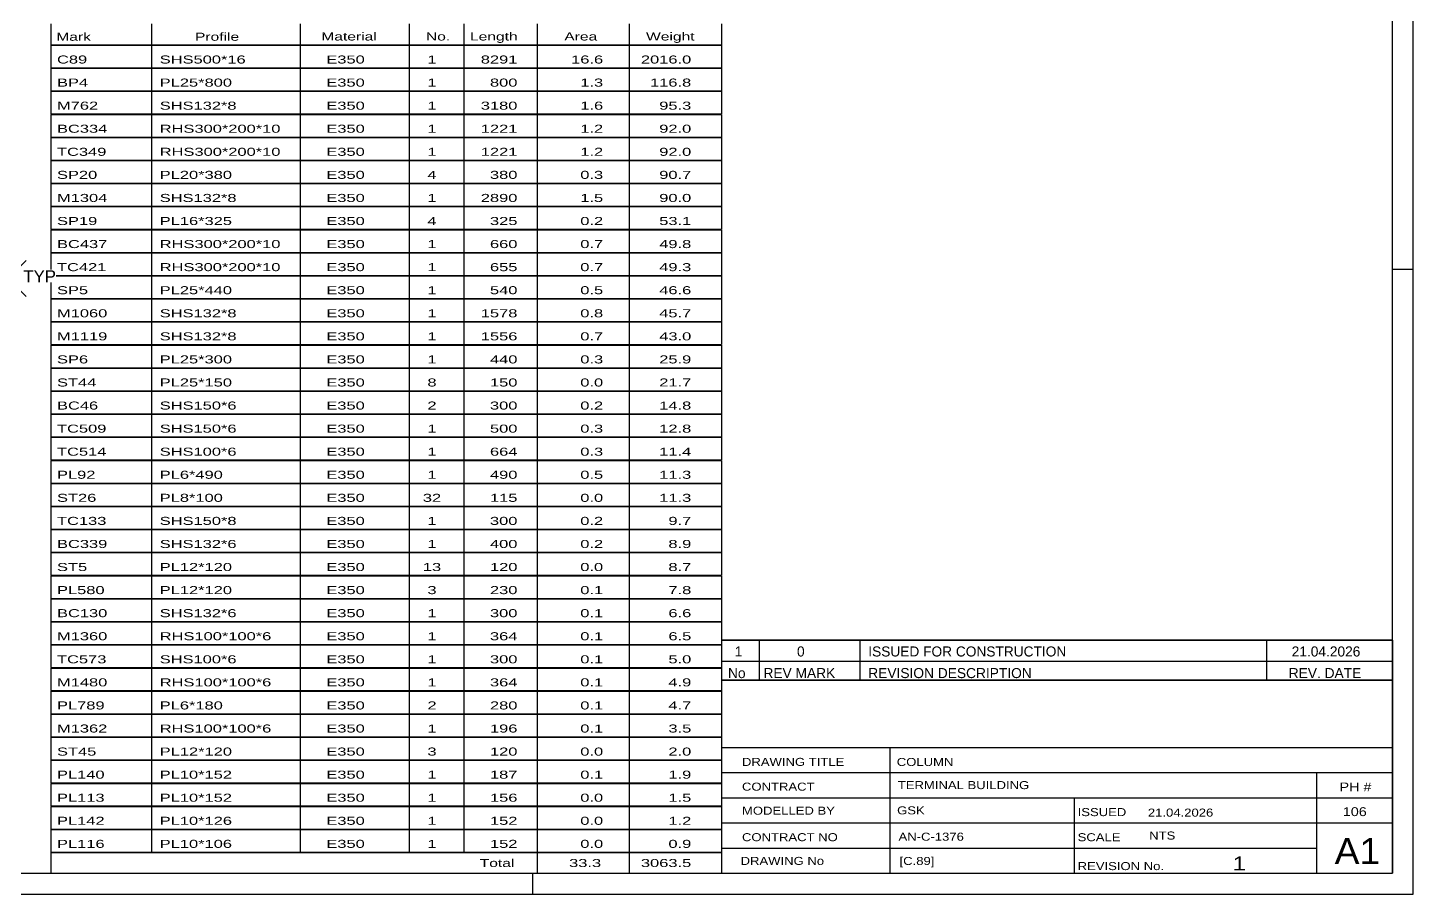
# Model space of a CAD drawing. Header units: millimetres. Extents: x -370 to 471, y -230 to 364.
# Drawn here: x 140.8 to 471.3, y -230.2 to -23.6 of the extents above; entities that cross this region are included whole.
import ezdxf

# ---------------------------------------------------------------- set-up
doc = ezdxf.new("R2010")
doc.units = ezdxf.units.MM
doc.styles.add('Arial', font='ARIAL.TTF', dxfattribs={"height": 0.2})
doc.styles.add('Arial Narrow', font='ARIALN.TTF', dxfattribs={"height": 0.2})

# ---------------------------------------------------------------- blocks, each defined once
blk = doc.blocks.new('Unknown-284936230-1132')
at = {"color": 5, "linetype": 'Continuous'}
for p, q in [((471.3, -230.21), (471.3, 363.79)), ((466.3, -225.21), (466.3, 358.79)), ((471.3, -81.21), (466.3, -81.21)), ((-364.7, -225.21), (466.3, -225.21)), ((261.3, -230.21), (261.3, -225.21)), ((-369.7, -230.21), (471.3, -230.21))]:
    blk.add_line(p, q, dxfattribs=at)
blk = doc.blocks.new('Unknown-284936230-34409')
at = {"color": 7, "linetype": 'Continuous'}
for p, q in [((306.3, -179.16), (306.3, -225.21)), ((306.3, -179.16), (466.3, -179.16)), ((466.3, -179.21), (466.3, -225.21)), ((306.3, -195.21), (466.3, -195.21)), ((346.44, -195.21), (346.44, -225.21)), ((306.3, -201.21), (466.3, -201.21)), ((448.3, -225.16), (448.3, -201.16)), ((306.3, -207.21), (466.3, -207.21)), ((390.44, -207.21), (390.44, -225.21)), ((306.3, -213.21), (466.3, -213.21)), ((306.3, -219.21), (448.3, -219.21)), ((306.3, -225.21), (466.3, -225.21))]:
    blk.add_line(p, q, dxfattribs=at)
at = {"color": 7, "style": 'Arial Narrow'}
for s, height, width, p in [('DRAWING TITLE', 1.9089, 1.425378, (311.18, -199.6)), ('COLUMN', 1.909, 1.425378, (348.1, -199.62)), ('CONTRACT', 1.909, 1.425378, (311.18, -205.5)), ('TERMINAL BUILDING', 1.9089, 1.425378, (348.35, -205.13)), ('MODELLED BY', 1.9089, 1.425378, (311.18, -211.23)), ('GSK', 1.909, 1.425378, (348.18, -211.16)), ('ISSUED', 1.909, 1.425378, (391.24, -211.57)), ('21.04.2026', 1.909, 1.425378, (407.99, -211.69)), ('CONTRACT NO', 1.9089, 1.425378, (311.18, -217.55)), ('AN-C-1376', 1.909, 1.425378, (348.52, -217.43)), ('SCALE', 1.909, 1.425378, (391.24, -217.56)), ('A1', 6.204, 1.25, (452.54, -223.01)), ('DRAWING No', 1.909, 1.425378, (310.85, -223.21)), ('[C.89]', 1.909, 1.425378, (348.76, -223.22)), ('1', 3.34, 1.5, (428.21, -224.53)), ('REVISION No.', 1.9089, 1.425378, (391.24, -224.44))]:
    blk.add_text(s, height=height, dxfattribs=dict(at, width=width)).set_placement(p)
at = {"color": 7, "linetype": 'Continuous', "style": 'Arial Narrow'}
for s, height, width, p in [('PH #', 2.1, 1.42538, (453.7, -205.66)), ('106', 2.1, 1.42538, (454.48, -211.56)), ('NTS', 1.909, 1.425378, (408.3, -217.16))]:
    blk.add_text(s, height=height, dxfattribs=dict(at, width=width)).set_placement(p)
blk = doc.blocks.new('Unknown-284936230-34410')
at = {"color": 7, "linetype": 'Continuous'}
for p, q in [((146.3, -22.71), (146.3, -27.71)), ((170.3, -22.71), (170.3, -27.71)), ((205.8, -22.71), (205.8, -27.71)), ((231.8, -22.71), (231.8, -27.71)), ((244.8, -22.71), (244.8, -27.71)), ((262.3, -22.71), (262.3, -27.71)), ((284.3, -22.71), (284.3, -27.71)), ((306.3, -22.71), (306.3, -27.71)), ((146.3, -27.71), (306.3, -27.71)), ((146.3, -27.76), (146.3, -33.16)), ((146.3, -27.76), (306.3, -27.76)), ((170.3, -27.71), (170.3, -33.21)), ((205.8, -27.71), (205.8, -33.21)), ((231.8, -27.71), (231.8, -33.21)), ((244.8, -27.71), (244.8, -33.21)), ((262.3, -27.71), (262.3, -33.21)), ((284.3, -27.71), (284.3, -33.21)), ((306.3, -27.76), (306.3, -33.16)), ((146.3, -33.16), (306.3, -33.16)), ((146.3, -33.26), (146.3, -38.66)), ((146.3, -33.26), (306.3, -33.26)), ((170.3, -33.21), (170.3, -38.71)), ((205.8, -33.21), (205.8, -38.71)), ((231.8, -33.21), (231.8, -38.71)), ((244.8, -33.21), (244.8, -38.71)), ((262.3, -33.21), (262.3, -38.71)), ((284.3, -33.21), (284.3, -38.71)), ((306.3, -33.26), (306.3, -38.66)), ((146.3, -38.66), (306.3, -38.66)), ((146.3, -38.76), (146.3, -44.16)), ((146.3, -38.76), (306.3, -38.76)), ((170.3, -38.71), (170.3, -44.21)), ((205.8, -38.71), (205.8, -44.21)), ((231.8, -38.71), (231.8, -44.21)), ((244.8, -38.71), (244.8, -44.21)), ((262.3, -38.71), (262.3, -44.21)), ((284.3, -38.71), (284.3, -44.21)), ((306.3, -38.76), (306.3, -44.16)), ((146.3, -44.16), (306.3, -44.16)), ((146.3, -44.26), (146.3, -49.66)), ((146.3, -44.26), (306.3, -44.26)), ((170.3, -44.21), (170.3, -49.71)), ((205.8, -44.21), (205.8, -49.71)), ((231.8, -44.21), (231.8, -49.71)), ((244.8, -44.21), (244.8, -49.71)), ((262.3, -44.21), (262.3, -49.71)), ((284.3, -44.21), (284.3, -49.71)), ((306.3, -44.26), (306.3, -49.66)), ((146.3, -49.66), (306.3, -49.66)), ((146.3, -49.76), (146.3, -55.16)), ((146.3, -49.76), (306.3, -49.76)), ((170.3, -49.71), (170.3, -55.21)), ((205.8, -49.71), (205.8, -55.21)), ((231.8, -49.71), (231.8, -55.21)), ((244.8, -49.71), (244.8, -55.21)), ((262.3, -49.71), (262.3, -55.21)), ((284.3, -49.71), (284.3, -55.21)), ((306.3, -49.76), (306.3, -55.16)), ((146.3, -55.16), (306.3, -55.16)), ((146.3, -55.26), (146.3, -60.66)), ((146.3, -55.26), (306.3, -55.26)), ((170.3, -55.21), (170.3, -60.71)), ((205.8, -55.21), (205.8, -60.71)), ((231.8, -55.21), (231.8, -60.71)), ((244.8, -55.21), (244.8, -60.71)), ((262.3, -55.21), (262.3, -60.71)), ((284.3, -55.21), (284.3, -60.71)), ((306.3, -55.26), (306.3, -60.66)), ((146.3, -60.66), (306.3, -60.66)), ((146.3, -60.76), (146.3, -66.16)), ((146.3, -60.76), (306.3, -60.76)), ((170.3, -60.71), (170.3, -66.21)), ((205.8, -60.71), (205.8, -66.21)), ((231.8, -60.71), (231.8, -66.21)), ((244.8, -60.71), (244.8, -66.21)), ((262.3, -60.71), (262.3, -66.21)), ((284.3, -60.71), (284.3, -66.21)), ((306.3, -60.76), (306.3, -66.16)), ((146.3, -66.16), (306.3, -66.16)), ((146.3, -66.26), (146.3, -71.66)), ((146.3, -66.26), (306.3, -66.26)), ((170.3, -66.21), (170.3, -71.71)), ((205.8, -66.21), (205.8, -71.71)), ((231.8, -66.21), (231.8, -71.71)), ((244.8, -66.21), (244.8, -71.71)), ((262.3, -66.21), (262.3, -71.71)), ((284.3, -66.21), (284.3, -71.71)), ((306.3, -66.26), (306.3, -71.66)), ((146.3, -71.66), (306.3, -71.66)), ((146.3, -71.76), (146.3, -77.16)), ((146.3, -71.76), (306.3, -71.76)), ((170.3, -71.71), (170.3, -77.21)), ((205.8, -71.71), (205.8, -77.21)), ((231.8, -71.71), (231.8, -77.21)), ((244.8, -71.71), (244.8, -77.21)), ((262.3, -71.71), (262.3, -77.21)), ((284.3, -71.71), (284.3, -77.21)), ((306.3, -71.76), (306.3, -77.16)), ((146.3, -77.16), (306.3, -77.16)), ((146.3, -77.26), (146.3, -82.66)), ((146.3, -77.26), (306.3, -77.26)), ((170.3, -77.21), (170.3, -82.71)), ((205.8, -77.21), (205.8, -82.71)), ((231.8, -77.21), (231.8, -82.71)), ((244.8, -77.21), (244.8, -82.71)), ((262.3, -77.21), (262.3, -82.71)), ((284.3, -77.21), (284.3, -82.71)), ((306.3, -77.26), (306.3, -82.66)), ((146.3, -82.66), (306.3, -82.66)), ((146.3, -82.76), (146.3, -88.16)), ((146.3, -82.76), (306.3, -82.76)), ((170.3, -82.71), (170.3, -88.21)), ((205.8, -82.71), (205.8, -88.21)), ((231.8, -82.71), (231.8, -88.21)), ((244.8, -82.71), (244.8, -88.21)), ((262.3, -82.71), (262.3, -88.21)), ((284.3, -82.71), (284.3, -88.21)), ((306.3, -82.76), (306.3, -88.16)), ((146.3, -88.16), (306.3, -88.16)), ((146.3, -88.26), (146.3, -93.66)), ((146.3, -88.26), (306.3, -88.26)), ((170.3, -88.21), (170.3, -93.71)), ((205.8, -88.21), (205.8, -93.71)), ((231.8, -88.21), (231.8, -93.71)), ((244.8, -88.21), (244.8, -93.71)), ((262.3, -88.21), (262.3, -93.71)), ((284.3, -88.21), (284.3, -93.71)), ((306.3, -88.26), (306.3, -93.66)), ((146.3, -93.66), (306.3, -93.66)), ((146.3, -93.76), (146.3, -99.16)), ((146.3, -93.76), (306.3, -93.76)), ((170.3, -93.71), (170.3, -99.21)), ((205.8, -93.71), (205.8, -99.21)), ((231.8, -93.71), (231.8, -99.21)), ((244.8, -93.71), (244.8, -99.21)), ((262.3, -93.71), (262.3, -99.21)), ((284.3, -93.71), (284.3, -99.21)), ((306.3, -93.76), (306.3, -99.16)), ((146.3, -99.16), (306.3, -99.16)), ((146.3, -99.26), (146.3, -104.66)), ((146.3, -99.26), (306.3, -99.26)), ((170.3, -99.21), (170.3, -104.71)), ((205.8, -99.21), (205.8, -104.71)), ((231.8, -99.21), (231.8, -104.71)), ((244.8, -99.21), (244.8, -104.71)), ((262.3, -99.21), (262.3, -104.71)), ((284.3, -99.21), (284.3, -104.71)), ((306.3, -99.26), (306.3, -104.66)), ((146.3, -104.66), (306.3, -104.66)), ((146.3, -104.76), (146.3, -110.16)), ((146.3, -104.76), (306.3, -104.76)), ((170.3, -104.71), (170.3, -110.21)), ((205.8, -104.71), (205.8, -110.21)), ((231.8, -104.71), (231.8, -110.21)), ((244.8, -104.71), (244.8, -110.21)), ((262.3, -104.71), (262.3, -110.21)), ((284.3, -104.71), (284.3, -110.21)), ((306.3, -104.76), (306.3, -110.16)), ((146.3, -110.16), (306.3, -110.16)), ((146.3, -110.26), (146.3, -115.66)), ((146.3, -110.26), (306.3, -110.26)), ((170.3, -110.21), (170.3, -115.71)), ((205.8, -110.21), (205.8, -115.71)), ((231.8, -110.21), (231.8, -115.71)), ((244.8, -110.21), (244.8, -115.71)), ((262.3, -110.21), (262.3, -115.71)), ((284.3, -110.21), (284.3, -115.71)), ((306.3, -110.26), (306.3, -115.66)), ((146.3, -115.66), (306.3, -115.66)), ((146.3, -115.76), (146.3, -121.16)), ((146.3, -115.76), (306.3, -115.76)), ((170.3, -115.71), (170.3, -121.21)), ((205.8, -115.71), (205.8, -121.21)), ((231.8, -115.71), (231.8, -121.21)), ((244.8, -115.71), (244.8, -121.21)), ((262.3, -115.71), (262.3, -121.21)), ((284.3, -115.71), (284.3, -121.21)), ((306.3, -115.76), (306.3, -121.16)), ((146.3, -121.16), (306.3, -121.16)), ((146.3, -121.26), (146.3, -126.66)), ((146.3, -121.26), (306.3, -121.26)), ((170.3, -121.21), (170.3, -126.71)), ((205.8, -121.21), (205.8, -126.71)), ((231.8, -121.21), (231.8, -126.71)), ((244.8, -121.21), (244.8, -126.71)), ((262.3, -121.21), (262.3, -126.71)), ((284.3, -121.21), (284.3, -126.71)), ((306.3, -121.26), (306.3, -126.66)), ((146.3, -126.66), (306.3, -126.66)), ((146.3, -126.76), (146.3, -132.16)), ((146.3, -126.76), (306.3, -126.76)), ((170.3, -126.71), (170.3, -132.21)), ((205.8, -126.71), (205.8, -132.21)), ((231.8, -126.71), (231.8, -132.21)), ((244.8, -126.71), (244.8, -132.21)), ((262.3, -126.71), (262.3, -132.21)), ((284.3, -126.71), (284.3, -132.21)), ((306.3, -126.76), (306.3, -132.16)), ((146.3, -132.16), (306.3, -132.16)), ((146.3, -132.26), (146.3, -137.66)), ((146.3, -132.26), (306.3, -132.26)), ((170.3, -132.21), (170.3, -137.71)), ((205.8, -132.21), (205.8, -137.71)), ((231.8, -132.21), (231.8, -137.71)), ((244.8, -132.21), (244.8, -137.71)), ((262.3, -132.21), (262.3, -137.71)), ((284.3, -132.21), (284.3, -137.71)), ((306.3, -132.26), (306.3, -137.66)), ((146.3, -137.66), (306.3, -137.66)), ((146.3, -137.76), (146.3, -143.16)), ((146.3, -137.76), (306.3, -137.76)), ((170.3, -137.71), (170.3, -143.21)), ((205.8, -137.71), (205.8, -143.21)), ((231.8, -137.71), (231.8, -143.21)), ((244.8, -137.71), (244.8, -143.21)), ((262.3, -137.71), (262.3, -143.21)), ((284.3, -137.71), (284.3, -143.21)), ((306.3, -137.76), (306.3, -143.16)), ((146.3, -143.16), (306.3, -143.16)), ((146.3, -143.26), (146.3, -148.66)), ((146.3, -143.26), (306.3, -143.26)), ((170.3, -143.21), (170.3, -148.71)), ((205.8, -143.21), (205.8, -148.71)), ((231.8, -143.21), (231.8, -148.71)), ((244.8, -143.21), (244.8, -148.71)), ((262.3, -143.21), (262.3, -148.71)), ((284.3, -143.21), (284.3, -148.71)), ((306.3, -143.26), (306.3, -148.66)), ((146.3, -148.66), (306.3, -148.66)), ((170.3, -148.71), (170.3, -154.21)), ((205.8, -148.71), (205.8, -154.21)), ((231.8, -148.71), (231.8, -154.21)), ((244.8, -148.71), (244.8, -154.21)), ((262.3, -148.71), (262.3, -154.21)), ((284.3, -148.71), (284.3, -154.21)), ((146.3, -148.76), (146.3, -154.16)), ((146.3, -148.76), (306.3, -148.76)), ((306.3, -148.76), (306.3, -154.16)), ((146.3, -154.16), (306.3, -154.16)), ((146.3, -154.26), (146.3, -159.66)), ((146.3, -154.26), (306.3, -154.26)), ((170.3, -154.21), (170.3, -159.71)), ((205.8, -154.21), (205.8, -159.71)), ((231.8, -154.21), (231.8, -159.71)), ((244.8, -154.21), (244.8, -159.71)), ((262.3, -154.21), (262.3, -159.71)), ((284.3, -154.21), (284.3, -159.71)), ((306.3, -154.26), (306.3, -159.66)), ((146.3, -159.66), (306.3, -159.66)), ((146.3, -159.76), (146.3, -165.16)), ((146.3, -159.76), (306.3, -159.76)), ((170.3, -159.71), (170.3, -165.21)), ((205.8, -159.71), (205.8, -165.21)), ((231.8, -159.71), (231.8, -165.21)), ((244.8, -159.71), (244.8, -165.21)), ((262.3, -159.71), (262.3, -165.21)), ((284.3, -159.71), (284.3, -165.21)), ((306.3, -159.76), (306.3, -165.16)), ((146.3, -165.16), (306.3, -165.16)), ((170.3, -165.21), (170.3, -170.71)), ((205.8, -165.21), (205.8, -170.71)), ((231.8, -165.21), (231.8, -170.71)), ((244.8, -165.21), (244.8, -170.71)), ((262.3, -165.21), (262.3, -170.71)), ((284.3, -165.21), (284.3, -170.71)), ((146.3, -165.26), (146.3, -170.66)), ((146.3, -165.26), (306.3, -165.26)), ((306.3, -165.26), (306.3, -170.66)), ((146.3, -170.66), (306.3, -170.66)), ((146.3, -170.76), (146.3, -176.16)), ((146.3, -170.76), (306.3, -170.76)), ((170.3, -170.71), (170.3, -176.21)), ((205.8, -170.71), (205.8, -176.21)), ((231.8, -170.71), (231.8, -176.21)), ((244.8, -170.71), (244.8, -176.21)), ((262.3, -170.71), (262.3, -176.21)), ((284.3, -170.71), (284.3, -176.21)), ((306.3, -170.76), (306.3, -176.16)), ((146.3, -176.16), (306.3, -176.16)), ((146.3, -176.26), (146.3, -181.66)), ((146.3, -176.26), (306.3, -176.26)), ((170.3, -176.21), (170.3, -181.71)), ((205.8, -176.21), (205.8, -181.71)), ((231.8, -176.21), (231.8, -181.71)), ((244.8, -176.21), (244.8, -181.71)), ((262.3, -176.21), (262.3, -181.71)), ((284.3, -176.21), (284.3, -181.71)), ((306.3, -176.26), (306.3, -181.66)), ((146.3, -181.66), (306.3, -181.66)), ((146.3, -181.76), (146.3, -187.16)), ((146.3, -181.76), (306.3, -181.76)), ((170.3, -181.71), (170.3, -187.21)), ((205.8, -181.71), (205.8, -187.21)), ((231.8, -181.71), (231.8, -187.21)), ((244.8, -181.71), (244.8, -187.21)), ((262.3, -181.71), (262.3, -187.21)), ((284.3, -181.71), (284.3, -187.21)), ((306.3, -181.76), (306.3, -187.16)), ((146.3, -187.16), (306.3, -187.16)), ((146.3, -187.26), (146.3, -192.66)), ((146.3, -187.26), (306.3, -187.26)), ((170.3, -187.21), (170.3, -192.71)), ((205.8, -187.21), (205.8, -192.71)), ((231.8, -187.21), (231.8, -192.71)), ((244.8, -187.21), (244.8, -192.71)), ((262.3, -187.21), (262.3, -192.71)), ((284.3, -187.21), (284.3, -192.71)), ((306.3, -187.26), (306.3, -192.66)), ((146.3, -192.66), (306.3, -192.66)), ((146.3, -192.76), (146.3, -198.16)), ((146.3, -192.76), (306.3, -192.76)), ((170.3, -192.71), (170.3, -198.21)), ((205.8, -192.71), (205.8, -198.21)), ((231.8, -192.71), (231.8, -198.21)), ((244.8, -192.71), (244.8, -198.21)), ((262.3, -192.71), (262.3, -198.21)), ((284.3, -192.71), (284.3, -198.21)), ((306.3, -192.76), (306.3, -198.16)), ((146.3, -198.16), (306.3, -198.16)), ((146.3, -198.26), (146.3, -203.66)), ((146.3, -198.26), (306.3, -198.26)), ((170.3, -198.21), (170.3, -203.71)), ((205.8, -198.21), (205.8, -203.71)), ((231.8, -198.21), (231.8, -203.71)), ((244.8, -198.21), (244.8, -203.71)), ((262.3, -198.21), (262.3, -203.71)), ((284.3, -198.21), (284.3, -203.71)), ((306.3, -198.26), (306.3, -203.66)), ((146.3, -203.66), (306.3, -203.66)), ((146.3, -203.76), (146.3, -209.16)), ((146.3, -203.76), (306.3, -203.76)), ((170.3, -203.71), (170.3, -209.21)), ((205.8, -203.71), (205.8, -209.21)), ((231.8, -203.71), (231.8, -209.21)), ((244.8, -203.71), (244.8, -209.21)), ((262.3, -203.71), (262.3, -209.21)), ((284.3, -203.71), (284.3, -209.21)), ((306.3, -203.76), (306.3, -209.16)), ((146.3, -209.16), (306.3, -209.16)), ((146.3, -209.26), (146.3, -214.66)), ((146.3, -209.26), (306.3, -209.26)), ((170.3, -209.21), (170.3, -214.71)), ((205.8, -209.21), (205.8, -214.71)), ((231.8, -209.21), (231.8, -214.71)), ((244.8, -209.21), (244.8, -214.71)), ((262.3, -209.21), (262.3, -214.71)), ((284.3, -209.21), (284.3, -214.71)), ((306.3, -209.26), (306.3, -214.66)), ((146.3, -214.66), (306.3, -214.66)), ((146.3, -214.76), (146.3, -220.16)), ((146.3, -214.76), (306.3, -214.76)), ((170.3, -214.71), (170.3, -220.21)), ((205.8, -214.71), (205.8, -220.21)), ((231.8, -214.71), (231.8, -220.21)), ((244.8, -214.71), (244.8, -220.21)), ((262.3, -214.71), (262.3, -220.21)), ((284.3, -214.71), (284.3, -220.21)), ((306.3, -214.76), (306.3, -220.16)), ((146.3, -220.16), (306.3, -220.16)), ((146.3, -220.21), (306.3, -220.21)), ((146.3, -220.21), (146.3, -225.21)), ((262.3, -220.21), (262.3, -225.21)), ((284.3, -220.21), (284.3, -225.21)), ((306.3, -220.21), (306.3, -225.21)), ((146.3, -225.21), (306.3, -225.21))]:
    blk.add_line(p, q, dxfattribs=at)
at = {"color": 7, "style": 'Arial Narrow', "width": 1.7}
for s, p in [('Mark', (147.63, -26.71)), ('Profile', (180.71, -26.71)), ('Material', (210.84, -26.65)), ('No.', (235.8, -26.65)), ('Length', (246.3, -26.65)), ('Area', (268.8, -26.65)), ('Weight', (288.3, -26.65))]:
    blk.add_text(s, height=1.909, dxfattribs=at).set_placement(p)
at = {"color": 7, "linetype": 'Continuous', "style": 'Arial Narrow'}
for s, height, width, p in [('C89', 1.909, 1.794707, (147.8, -32.14)), ('SHS500*16', 1.909, 1.794707, (172.3, -32.14)), ('E350', 1.909, 1.794707, (212.04, -32.14)), ('1', 1.91, 1.794707, (236.15, -32.14)), ('8291', 1.909, 1.794707, (248.88, -32.14)), ('16.6', 1.909, 1.794707, (270.43, -32.14)), ('2016.0', 1.909, 1.794707, (287.07, -32.14)), ('BP4', 1.909, 1.794707, (147.8, -37.64)), ('PL25*800', 1.909, 1.794707, (172.3, -37.64)), ('E350', 1.909, 1.794707, (212.04, -37.64)), ('1', 1.91, 1.794707, (236.15, -37.64)), ('800', 1.909, 1.794707, (251.07, -37.64)), ('1.3', 1.909, 1.794707, (272.61, -37.64)), ('116.8', 1.909, 1.794707, (289.25, -37.64)), ('M762', 1.909, 1.794707, (147.8, -43.14)), ('SHS132*8', 1.909, 1.794707, (172.3, -43.14)), ('E350', 1.909, 1.794707, (212.04, -43.14)), ('1', 1.91, 1.794707, (236.15, -43.14)), ('3180', 1.909, 1.794707, (248.88, -43.14)), ('1.6', 1.909, 1.794707, (272.61, -43.14)), ('95.3', 1.909, 1.794707, (291.44, -43.14)), ('BC334', 1.909, 1.794707, (147.8, -48.64)), ('RHS300*200*10', 1.9089, 1.794707, (172.3, -48.64)), ('E350', 1.909, 1.794707, (212.04, -48.64)), ('1', 1.91, 1.794707, (236.15, -48.64)), ('1221', 1.909, 1.794707, (248.88, -48.64)), ('1.2', 1.909, 1.794707, (272.61, -48.64)), ('92.0', 1.909, 1.794707, (291.44, -48.64)), ('TC349', 1.909, 1.794707, (147.8, -54.14)), ('RHS300*200*10', 1.9089, 1.794707, (172.3, -54.14)), ('E350', 1.909, 1.794707, (212.04, -54.14)), ('1', 1.91, 1.794707, (236.15, -54.14)), ('1221', 1.909, 1.794707, (248.88, -54.14)), ('1.2', 1.909, 1.794707, (272.61, -54.14)), ('92.0', 1.909, 1.794707, (291.44, -54.14)), ('SP20', 1.909, 1.794707, (147.8, -59.64)), ('PL20*380', 1.909, 1.794707, (172.3, -59.64)), ('E350', 1.909, 1.794707, (212.04, -59.64)), ('4', 1.91, 1.794707, (236.15, -59.64)), ('380', 1.909, 1.794707, (251.07, -59.64)), ('0.3', 1.909, 1.794707, (272.61, -59.64)), ('90.7', 1.909, 1.794707, (291.44, -59.64)), ('M1304', 1.909, 1.794707, (147.8, -65.14)), ('SHS132*8', 1.909, 1.794707, (172.3, -65.14)), ('E350', 1.909, 1.794707, (212.04, -65.14)), ('1', 1.91, 1.794707, (236.15, -65.14)), ('2890', 1.909, 1.794707, (248.88, -65.14)), ('1.5', 1.909, 1.794707, (272.61, -65.14)), ('90.0', 1.909, 1.794707, (291.44, -65.14)), ('SP19', 1.909, 1.794707, (147.8, -70.64)), ('PL16*325', 1.909, 1.794707, (172.3, -70.64)), ('E350', 1.909, 1.794707, (212.04, -70.64)), ('4', 1.91, 1.794707, (236.15, -70.64)), ('325', 1.909, 1.794707, (251.07, -70.64)), ('0.2', 1.909, 1.794707, (272.61, -70.64)), ('53.1', 1.909, 1.794707, (291.44, -70.64)), ('BC437', 1.909, 1.794707, (147.8, -76.14)), ('RHS300*200*10', 1.9089, 1.794707, (172.3, -76.14)), ('E350', 1.909, 1.794707, (212.04, -76.14)), ('1', 1.91, 1.794707, (236.15, -76.14)), ('660', 1.909, 1.794707, (251.07, -76.14)), ('0.7', 1.909, 1.794707, (272.61, -76.14)), ('49.8', 1.909, 1.794707, (291.44, -76.14)), ('TC421', 1.909, 1.794707, (147.8, -81.64)), ('RHS300*200*10', 1.9089, 1.794707, (172.3, -81.64)), ('E350', 1.909, 1.794707, (212.04, -81.64)), ('1', 1.91, 1.794707, (236.15, -81.64)), ('655', 1.909, 1.794707, (251.07, -81.64)), ('0.7', 1.909, 1.794707, (272.61, -81.64)), ('49.3', 1.909, 1.794707, (291.44, -81.64)), ('SP5', 1.909, 1.794707, (147.8, -87.14)), ('PL25*440', 1.909, 1.794707, (172.3, -87.14)), ('E350', 1.909, 1.794707, (212.04, -87.14)), ('1', 1.91, 1.794707, (236.15, -87.14)), ('540', 1.909, 1.794707, (251.07, -87.14)), ('0.5', 1.909, 1.794707, (272.61, -87.14)), ('46.6', 1.909, 1.794707, (291.44, -87.14)), ('M1060', 1.909, 1.794707, (147.8, -92.64)), ('SHS132*8', 1.909, 1.794707, (172.3, -92.64)), ('E350', 1.909, 1.794707, (212.04, -92.64)), ('1', 1.91, 1.794707, (236.15, -92.64)), ('1578', 1.909, 1.794707, (248.88, -92.64)), ('0.8', 1.909, 1.794707, (272.61, -92.64)), ('45.7', 1.909, 1.794707, (291.44, -92.64)), ('M1119', 1.909, 1.794707, (147.8, -98.14)), ('SHS132*8', 1.909, 1.794707, (172.3, -98.14)), ('E350', 1.909, 1.794707, (212.04, -98.14)), ('1', 1.91, 1.794707, (236.15, -98.14)), ('1556', 1.909, 1.794707, (248.88, -98.14)), ('0.7', 1.909, 1.794707, (272.61, -98.14)), ('43.0', 1.909, 1.794707, (291.44, -98.14)), ('SP6', 1.909, 1.794707, (147.8, -103.64)), ('PL25*300', 1.909, 1.794707, (172.3, -103.64)), ('E350', 1.909, 1.794707, (212.04, -103.64)), ('1', 1.91, 1.794707, (236.15, -103.64)), ('440', 1.909, 1.794707, (251.07, -103.64)), ('0.3', 1.909, 1.794707, (272.61, -103.64)), ('25.9', 1.909, 1.794707, (291.44, -103.64)), ('ST44', 1.909, 1.794707, (147.8, -109.14)), ('PL25*150', 1.909, 1.794707, (172.3, -109.14)), ('E350', 1.909, 1.794707, (212.04, -109.14)), ('8', 1.91, 1.794707, (236.15, -109.14)), ('150', 1.909, 1.794707, (251.07, -109.14)), ('0.0', 1.909, 1.794707, (272.61, -109.14)), ('21.7', 1.909, 1.794707, (291.44, -109.14)), ('BC46', 1.909, 1.794707, (147.8, -114.64)), ('SHS150*6', 1.909, 1.794707, (172.3, -114.64)), ('E350', 1.909, 1.794707, (212.04, -114.64)), ('2', 1.91, 1.794707, (236.15, -114.64)), ('300', 1.909, 1.794707, (251.07, -114.64)), ('0.2', 1.909, 1.794707, (272.61, -114.64)), ('14.8', 1.909, 1.794707, (291.44, -114.64)), ('TC509', 1.909, 1.794707, (147.8, -120.14)), ('SHS150*6', 1.909, 1.794707, (172.3, -120.14)), ('E350', 1.909, 1.794707, (212.04, -120.14)), ('1', 1.91, 1.794707, (236.15, -120.14)), ('500', 1.909, 1.794707, (251.07, -120.14)), ('0.3', 1.909, 1.794707, (272.61, -120.14)), ('12.8', 1.909, 1.794707, (291.44, -120.14)), ('TC514', 1.909, 1.794707, (147.8, -125.64)), ('SHS100*6', 1.909, 1.794707, (172.3, -125.64)), ('E350', 1.909, 1.794707, (212.04, -125.64)), ('1', 1.91, 1.794707, (236.15, -125.64)), ('664', 1.909, 1.794707, (251.07, -125.64)), ('0.3', 1.909, 1.794707, (272.61, -125.64)), ('11.4', 1.909, 1.794707, (291.44, -125.64)), ('PL92', 1.909, 1.794707, (147.8, -131.14)), ('PL6*490', 1.909, 1.794707, (172.3, -131.14)), ('E350', 1.909, 1.794707, (212.04, -131.14)), ('1', 1.91, 1.794707, (236.15, -131.14)), ('490', 1.909, 1.794707, (251.07, -131.14)), ('0.5', 1.909, 1.794707, (272.61, -131.14)), ('11.3', 1.909, 1.794707, (291.44, -131.14)), ('ST26', 1.909, 1.794707, (147.8, -136.64)), ('PL8*100', 1.909, 1.794707, (172.3, -136.64)), ('E350', 1.909, 1.794707, (212.04, -136.64)), ('32', 1.909, 1.794707, (235.06, -136.64)), ('115', 1.909, 1.794707, (251.07, -136.64)), ('0.0', 1.909, 1.794707, (272.61, -136.64)), ('11.3', 1.909, 1.794707, (291.44, -136.64)), ('TC133', 1.909, 1.794707, (147.8, -142.14)), ('SHS150*8', 1.909, 1.794707, (172.3, -142.14)), ('E350', 1.909, 1.794707, (212.04, -142.14)), ('1', 1.91, 1.794707, (236.15, -142.14)), ('300', 1.909, 1.794707, (251.07, -142.14)), ('0.2', 1.909, 1.794707, (272.61, -142.14)), ('9.7', 1.909, 1.794707, (293.63, -142.14)), ('BC339', 1.909, 1.794707, (147.8, -147.64)), ('SHS132*6', 1.909, 1.794707, (172.3, -147.64)), ('E350', 1.909, 1.794707, (212.04, -147.64)), ('1', 1.91, 1.794707, (236.15, -147.64)), ('400', 1.909, 1.794707, (251.07, -147.64)), ('0.2', 1.909, 1.794707, (272.61, -147.64)), ('8.9', 1.909, 1.794707, (293.63, -147.64)), ('ST5', 1.909, 1.794707, (147.8, -153.14)), ('PL12*120', 1.909, 1.794707, (172.3, -153.14)), ('E350', 1.909, 1.794707, (212.04, -153.14)), ('13', 1.909, 1.794707, (235.06, -153.14)), ('120', 1.909, 1.794707, (251.07, -153.14)), ('0.0', 1.909, 1.794707, (272.61, -153.14)), ('8.7', 1.909, 1.794707, (293.63, -153.14)), ('PL580', 1.909, 1.794707, (147.8, -158.64)), ('PL12*120', 1.909, 1.794707, (172.3, -158.64)), ('E350', 1.909, 1.794707, (212.04, -158.64)), ('3', 1.91, 1.794707, (236.15, -158.64)), ('230', 1.909, 1.794707, (251.07, -158.64)), ('0.1', 1.909, 1.794707, (272.61, -158.64)), ('7.8', 1.909, 1.794707, (293.63, -158.64)), ('BC130', 1.909, 1.794707, (147.8, -164.14)), ('SHS132*6', 1.909, 1.794707, (172.3, -164.14)), ('E350', 1.909, 1.794707, (212.04, -164.14)), ('1', 1.91, 1.794707, (236.15, -164.14)), ('300', 1.909, 1.794707, (251.07, -164.14)), ('0.1', 1.909, 1.794707, (272.61, -164.14)), ('6.6', 1.909, 1.794707, (293.63, -164.14)), ('M1360', 1.909, 1.794707, (147.8, -169.64)), ('RHS100*100*6', 1.9089, 1.794707, (172.3, -169.64)), ('E350', 1.909, 1.794707, (212.04, -169.64)), ('1', 1.91, 1.794707, (236.15, -169.64)), ('364', 1.909, 1.794707, (251.07, -169.64)), ('0.1', 1.909, 1.794707, (272.61, -169.64)), ('6.5', 1.909, 1.794707, (293.63, -169.64)), ('TC573', 1.909, 1.794707, (147.8, -175.14)), ('SHS100*6', 1.909, 1.794707, (172.3, -175.14)), ('E350', 1.909, 1.794707, (212.04, -175.14)), ('1', 1.91, 1.794707, (236.15, -175.14)), ('300', 1.909, 1.794707, (251.07, -175.14)), ('0.1', 1.909, 1.794707, (272.61, -175.14)), ('5.0', 1.909, 1.794707, (293.63, -175.14)), ('M1480', 1.909, 1.794707, (147.8, -180.64)), ('RHS100*100*6', 1.9089, 1.794707, (172.3, -180.64)), ('E350', 1.909, 1.794707, (212.04, -180.64)), ('1', 1.91, 1.794707, (236.15, -180.64)), ('364', 1.909, 1.794707, (251.07, -180.64)), ('0.1', 1.909, 1.794707, (272.61, -180.64)), ('4.9', 1.909, 1.794707, (293.63, -180.64)), ('PL789', 1.909, 1.794707, (147.8, -186.14)), ('PL6*180', 1.909, 1.794707, (172.3, -186.14)), ('E350', 1.909, 1.794707, (212.04, -186.14)), ('2', 1.91, 1.794707, (236.15, -186.14)), ('280', 1.909, 1.794707, (251.07, -186.14)), ('0.1', 1.909, 1.794707, (272.61, -186.14)), ('4.7', 1.909, 1.794707, (293.63, -186.14)), ('M1362', 1.909, 1.794707, (147.8, -191.64)), ('RHS100*100*6', 1.9089, 1.794707, (172.3, -191.64)), ('E350', 1.909, 1.794707, (212.04, -191.64)), ('1', 1.91, 1.794707, (236.15, -191.64)), ('196', 1.909, 1.794707, (251.07, -191.64)), ('0.1', 1.909, 1.794707, (272.61, -191.64)), ('3.5', 1.909, 1.794707, (293.63, -191.64)), ('ST45', 1.909, 1.794707, (147.8, -197.14)), ('PL12*120', 1.909, 1.794707, (172.3, -197.14)), ('E350', 1.909, 1.794707, (212.04, -197.14)), ('3', 1.91, 1.794707, (236.15, -197.14)), ('120', 1.909, 1.794707, (251.07, -197.14)), ('0.0', 1.909, 1.794707, (272.61, -197.14)), ('2.0', 1.909, 1.794707, (293.63, -197.14)), ('PL140', 1.909, 1.794707, (147.8, -202.64)), ('PL10*152', 1.909, 1.794707, (172.3, -202.64)), ('E350', 1.909, 1.794707, (212.04, -202.64)), ('1', 1.91, 1.794707, (236.15, -202.64)), ('187', 1.909, 1.794707, (251.07, -202.64)), ('0.1', 1.909, 1.794707, (272.61, -202.64)), ('1.9', 1.909, 1.794707, (293.63, -202.64)), ('PL113', 1.909, 1.794707, (147.8, -208.14)), ('PL10*152', 1.909, 1.794707, (172.3, -208.14)), ('E350', 1.909, 1.794707, (212.04, -208.14)), ('1', 1.91, 1.794707, (236.15, -208.14)), ('156', 1.909, 1.794707, (251.07, -208.14)), ('0.0', 1.909, 1.794707, (272.61, -208.14)), ('1.5', 1.909, 1.794707, (293.63, -208.14)), ('PL142', 1.909, 1.794707, (147.8, -213.64)), ('PL10*126', 1.909, 1.794707, (172.3, -213.64)), ('E350', 1.909, 1.794707, (212.04, -213.64)), ('1', 1.91, 1.794707, (236.15, -213.64)), ('152', 1.909, 1.794707, (251.07, -213.64)), ('0.0', 1.909, 1.794707, (272.61, -213.64)), ('1.2', 1.909, 1.794707, (293.63, -213.64)), ('PL116', 1.909, 1.794707, (147.8, -219.14)), ('PL10*106', 1.909, 1.794707, (172.3, -219.14)), ('E350', 1.909, 1.794707, (212.04, -219.14)), ('1', 1.91, 1.794707, (236.15, -219.14)), ('152', 1.909, 1.794707, (251.07, -219.14)), ('0.0', 1.909, 1.794707, (272.61, -219.14)), ('0.9', 1.909, 1.794707, (293.63, -219.14)), ('Total', 1.909, 1.7, (248.63, -223.71)), ('33.3', 1.909, 1.794707, (269.94, -223.71)), ('3063.5', 1.909, 1.794707, (287.07, -223.71))]:
    blk.add_text(s, height=height, dxfattribs=dict(at, width=width)).set_placement(p)
blk = doc.blocks.new('Unknown-284936230-34412')
at = {"color": 7, "linetype": 'Continuous'}
for p, q in [((306.3, -169.66), (466.3, -169.66)), ((466.3, -169.66), (306.3, -169.66)), ((306.3, -169.66), (306.3, -174.66)), ((315.3, -169.66), (315.3, -174.66)), ((339.3, -169.66), (339.3, -174.66)), ((436.3, -169.66), (436.3, -174.66)), ((466.3, -169.66), (466.3, -174.66)), ((306.3, -174.66), (466.3, -174.66)), ((306.3, -174.66), (306.3, -179.16)), ((306.3, -174.66), (466.3, -174.66)), ((315.3, -174.66), (315.3, -179.16)), ((339.3, -174.66), (339.3, -179.16)), ((436.3, -174.66), (436.3, -179.16)), ((466.3, -174.66), (466.3, -179.16)), ((466.3, -179.16), (306.3, -179.16))]:
    blk.add_line(p, q, dxfattribs=at)
at = {"color": 7, "linetype": 'Continuous', "style": 'Arial Narrow'}
for s, height, width, p in [('1', 2.39, 1.196471, (309.45, -173.51)), ('0', 2.39, 1.196471, (324.3, -173.51)), ('ISSUED FOR CONSTRUCTION', 2.3861, 1.196471, (341.3, -173.51)), ('21.04.2026', 2.386, 1.196471, (442.3, -173.51)), ('No', 2.386, 1.2, (307.84, -178.66)), ('REV MARK', 2.386, 1.2, (316.3, -178.66)), ('REVISION DESCRIPTION', 2.3861, 1.2, (341.3, -178.66)), ('REV. DATE', 2.386, 1.2, (441.58, -178.66))]:
    blk.add_text(s, height=height, dxfattribs=dict(at, width=width)).set_placement(p)
blk = doc.blocks.new('WeldMark-284936230-29553 - 28079')
at = {"linetype": 'Continuous'}
blk.add_hatch(color=30, dxfattribs=at).paths.add_polyline_path([(117.54, -89.85), (114.56, -90.7), (116.79, -88.55)])
at = {"color": 30, "linetype": 'Continuous'}
for p, q in [((114.56, -90.7), (127.17, -83.4)), ((127.17, -83.4), (136.17, -83.4))]:
    blk.add_line(p, q, dxfattribs=at)
at = {"color": 3, "linetype": 'Continuous'}
for q in [(134.89, -87.69), (131.46, -87.69)]:
    blk.add_line((131.46, -83.4), q, dxfattribs=at)
for start, end in [(90, 270), (270, 90)]:
    blk.add_arc((127.17, -83.4), 1.5, start, end, dxfattribs=at)
at = {"color": 0, "linetype": 'Continuous'}
blk.add_wipeout([(147.55, -84.3), (147.55, -81.3), (139.77, -81.3), (139.77, -84.3)], dxfattribs=at)
blk.add_wipeout([(147.55, -84.3), (147.55, -81.3), (139.77, -81.3), (139.77, -84.3)], dxfattribs=at)
at = {"color": 3, "linetype": 'Continuous'}
for q in [(140.46, -79.12), (140.46, -87.69)]:
    blk.add_line((136.17, -83.4), q, dxfattribs=at)
at = {"color": 3, "linetype": 'Continuous', "style": 'Arial'}
blk.add_text('TYP', height=2.865, dxfattribs=at).set_placement((139.77, -84.3))

msp = doc.modelspace()

# ---------------------------------------------------------------- block references
for name in ['Unknown-284936230-1132', 'Unknown-284936230-34410', 'Unknown-284936230-34412', 'Unknown-284936230-34409']:
    msp.add_blockref(name, (0, 0))

# ---------------------------------------------------------------- next in the draw order: block references
msp.add_blockref('WeldMark-284936230-29553 - 28079', (0, 0))

doc.saveas('drawing.dxf')
